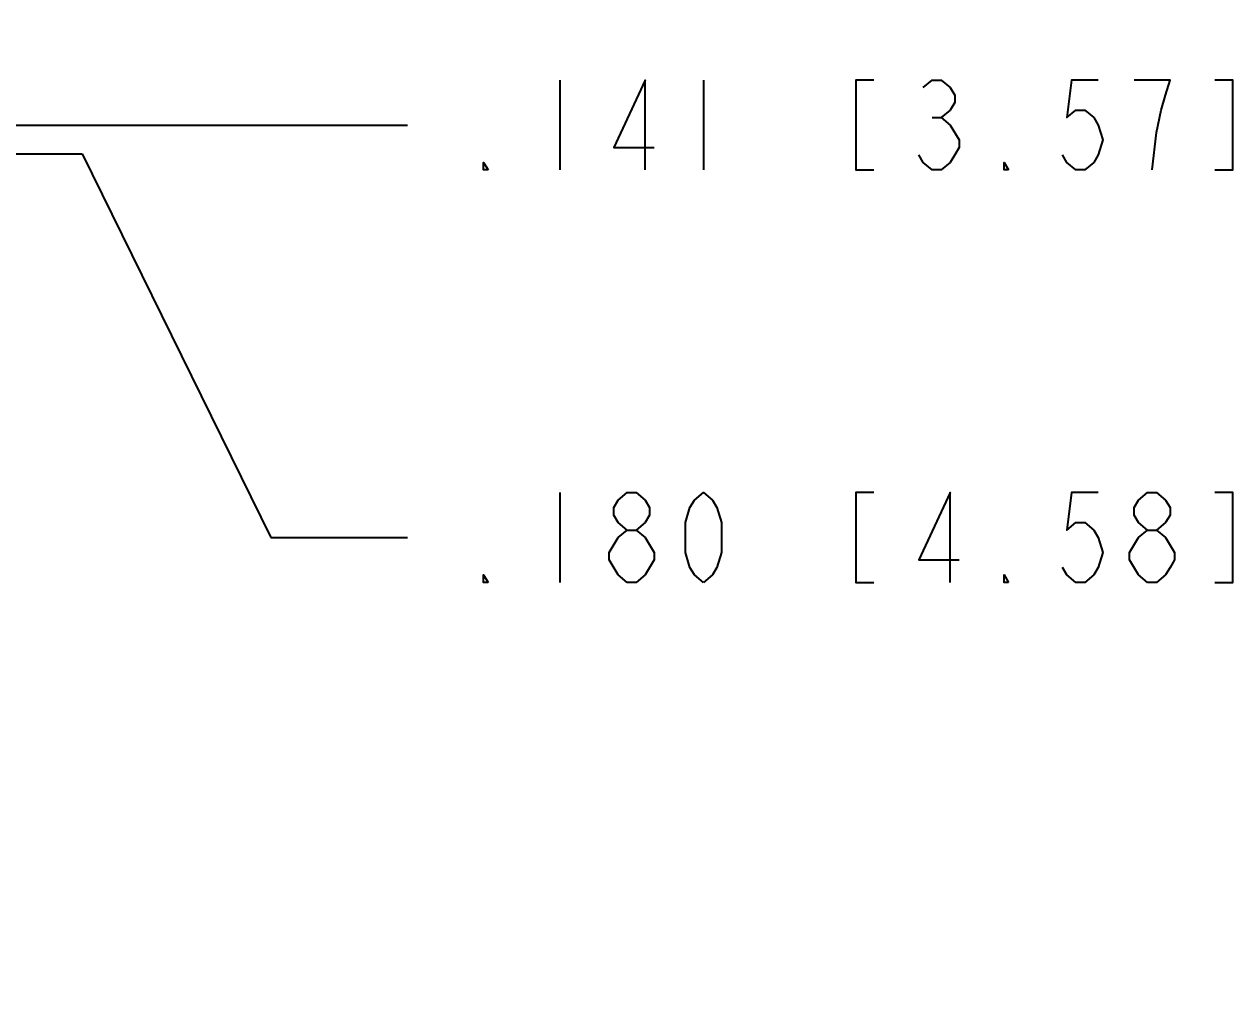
# Model space of a CAD drawing. Header units: inches. Extents: x 0 to 34, y 0 to 22.
# Drawn here: x 12.919 to 14.603, y 15.356 to 16.721 of the extents above; entities that cross this region are included whole.
import ezdxf

# ---------------------------------------------------------------- set-up
doc = ezdxf.new("R2010")
doc.units = ezdxf.units.IN
doc.header["$LTSCALE"] = 1.87
doc.header["$MEASUREMENT"] = 0
doc.layers.get('0').update_dxf_attribs({"linetype": 'CONTINUOUS'})
doc.layers.add('DIMENSIONS', color=7, linetype='CONTINUOUS')
doc.styles.get("Standard").update_dxf_attribs({"font": 'txt', "width": 0.8})
doc.dimstyles.new('DIMSTYLE_2', dxfattribs={"dimtxt": 0.125, "dimasz": 0.18, "dimexe": 0.18, "dimexo": 0.0625, "dimgap": 0.09, "dimtad": 0, "dimtih": 1, "dimtoh": 1, "dimdec": 3, "dimzin": 4, "dimdsep": 46, "dimtxsty": 'STANDARD', "dimblk": '_FILLED', "dimblk1": '_FILLED', "dimblk2": '_FILLED', "dimcen": 0.09, "dimadec": 0, "dimazin": 0, "dimtp": 0.001, "dimtm": 0.001, "dimtfac": 1, "dimtdec": 3, "dimtofl": 0, "dimtmove": 0, "dimatfit": 3, "dimldrblk": '_FILLED', "dimfxl": 1, "dimtolj": 1, "dimtzin": 4, "dimarcsym": 0})

# ---------------------------------------------------------------- blocks, each defined once
blk = doc.blocks.new('*D15')
at = {"layer": 'DIMENSIONS', "color": 2, "linetype": 'CONTINUOUS'}
blk.add_line((11.1829, 11.5852), (13.4526, 11.5852), dxfattribs=at)
blk = doc.blocks.new('_FILLED')
at = {"color": 0, "linetype": 'BYBLOCK'}
blk.add_solid([(0, 0), (-1, 0.1736), (-1, -0.1736)], dxfattribs=at)
blk = doc.blocks.new('*D17')
at = {"layer": 'DIMENSIONS', "color": 2, "linetype": 'CONTINUOUS'}
blk.add_line((12.6456, 14.7662), (13.4526, 14.7662), dxfattribs=at)
blk = doc.blocks.new('*D22')
at = {"layer": 'DIMENSIONS', "color": 2, "linetype": 'CONTINUOUS'}
for p, q in [((11.1068, 16.5402), (12.9997, 16.5402)), ((12.9997, 16.5402), (13.2625, 16.0054)), ((13.2625, 16.0054), (13.4526, 16.0054))]:
    blk.add_line(p, q, dxfattribs=at)
blk = doc.blocks.new('*D23')
at = {"layer": 'DIMENSIONS', "color": 2, "linetype": 'CONTINUOUS'}
blk.add_line((11.826, 16.5801), (13.4526, 16.5801), dxfattribs=at)

msp = doc.modelspace()

# ---------------------------------------------------------------- linework, layer by layer
at = {"layer": 'DIMENSIONS', "color": 2, "linetype": 'CONTINUOUS'}
for p, q in [((13.6651, 16.6426), (13.6651, 16.5176)), ((13.8651, 16.6426), (13.8651, 16.5176)), ((14.1838, 16.5905), (14.1963, 16.5905)), ((13.6651, 16.0679), (13.6651, 15.9429)), ((13.7963, 15.9846), (13.7963, 15.9741)), ((13.7588, 15.9429), (13.7463, 15.9533)), ((14.4838, 15.9429), (14.4713, 15.9533))]:
    msp.add_line(p, q, dxfattribs=at)
for points in [[(13.7838, 16.5176), (13.7838, 16.6426), (13.7401, 16.5489), (13.7963, 16.5489)], [(14.1026, 16.6426), (14.0776, 16.6426), (14.0776, 16.5176), (14.1026, 16.5176)], [(14.1713, 16.6322), (14.1838, 16.6426), (14.1963, 16.6426), (14.2088, 16.6322), (14.2151, 16.6218), (14.2151, 16.6114), (14.2088, 16.601), (14.1963, 16.5905), (14.2088, 16.5801)], [(14.4151, 16.6426), (14.3776, 16.6426), (14.3713, 16.5905), (14.3838, 16.601), (14.3963, 16.601), (14.4088, 16.5905), (14.4151, 16.5801), (14.4213, 16.5593), (14.4151, 16.5385), (14.4088, 16.528), (14.3963, 16.5176), (14.3838, 16.5176), (14.3713, 16.528), (14.3651, 16.5385)], [(14.4901, 16.5176), (14.4963, 16.5697), (14.5026, 16.601), (14.5088, 16.6218), (14.5151, 16.6426), (14.4651, 16.6426)], [(14.5776, 16.5176), (14.6026, 16.5176), (14.6026, 16.6426), (14.5776, 16.6426)], [(14.2088, 16.5801), (14.2213, 16.5593), (14.2213, 16.5489), (14.2151, 16.5385), (14.2088, 16.528), (14.1963, 16.5176), (14.1838, 16.5176), (14.1713, 16.528), (14.1651, 16.5385)], [(13.5651, 16.5176), (13.5588, 16.5176), (13.5588, 16.528), (13.5651, 16.5176)], [(14.2901, 16.5176), (14.2838, 16.5176), (14.2838, 16.528), (14.2901, 16.5176)], [(13.7588, 16.0158), (13.7463, 16.0262), (13.7401, 16.0366), (13.7401, 16.0471), (13.7463, 16.0575), (13.7588, 16.0679), (13.7713, 16.0679), (13.7838, 16.0575), (13.7901, 16.0471), (13.7901, 16.0366), (13.7838, 16.0262), (13.7713, 16.0158)], [(13.8651, 15.9429), (13.8526, 15.9533), (13.8463, 15.9637), (13.8401, 15.9846), (13.8401, 16.0262), (13.8463, 16.0471), (13.8526, 16.0575), (13.8651, 16.0679), (13.8776, 16.0575), (13.8838, 16.0471), (13.8901, 16.0262), (13.8901, 15.9846), (13.8838, 15.9637), (13.8776, 15.9533), (13.8651, 15.9429)], [(14.1026, 16.0679), (14.0776, 16.0679), (14.0776, 15.9429), (14.1026, 15.9429)], [(14.2088, 15.9429), (14.2088, 16.0679), (14.1651, 15.9741), (14.2213, 15.9741)], [(14.4151, 16.0679), (14.3776, 16.0679), (14.3713, 16.0158), (14.3838, 16.0262), (14.3963, 16.0262), (14.4088, 16.0158), (14.4151, 16.0054), (14.4213, 15.9846), (14.4151, 15.9637), (14.4088, 15.9533), (14.3963, 15.9429), (14.3838, 15.9429), (14.3713, 15.9533), (14.3651, 15.9637)], [(14.4838, 16.0158), (14.4713, 16.0262), (14.4651, 16.0366), (14.4651, 16.0471), (14.4713, 16.0575), (14.4838, 16.0679), (14.4963, 16.0679), (14.5088, 16.0575), (14.5151, 16.0471), (14.5151, 16.0366), (14.5088, 16.0262), (14.4963, 16.0158)], [(14.5776, 15.9429), (14.6026, 15.9429), (14.6026, 16.0679), (14.5776, 16.0679)], [(13.7463, 16.0054), (13.7588, 16.0158), (13.7713, 16.0158), (13.7838, 16.0054), (13.7963, 15.9846)], [(14.4713, 16.0054), (14.4838, 16.0158), (14.4963, 16.0158), (14.5088, 16.0054), (14.5213, 15.9846)], [(13.7463, 15.9533), (13.7338, 15.9741), (13.7338, 15.9846), (13.7463, 16.0054)], [(14.4713, 15.9533), (14.4588, 15.9741), (14.4588, 15.9846), (14.4713, 16.0054)], [(14.5213, 15.9846), (14.5213, 15.9741), (14.5151, 15.9637), (14.5088, 15.9533), (14.4963, 15.9429), (14.4838, 15.9429)], [(13.7963, 15.9741), (13.7838, 15.9533), (13.7713, 15.9429), (13.7588, 15.9429)], [(13.5651, 15.9429), (13.5588, 15.9429), (13.5588, 15.9533), (13.5651, 15.9429)], [(14.2901, 15.9429), (14.2838, 15.9429), (14.2838, 15.9533), (14.2901, 15.9429)]]:
    msp.add_lwpolyline(points, dxfattribs=at)

# ---------------------------------------------------------------- dimensions: what is measured, and where the dimension line sits
for feature_location, offset, origin, picture, middle in [((11.1829123219, 11.5851674382), (2.2696535566, 0), (8.5987079437, 16.7206674382), '*D15', (13.5150658785, 11.5226674382)), ((11.10681, 16.54019), (2.34575, -0.53479), (10.38848, 16.72067), '*D22', (13.51507, 15.9429)), ((11.826, 16.5801), (1.6265, 0), (11.7635, 16.7207), '*D23', (13.5151, 16.5176)), ((12.6455966166, 14.7661674382), (0.8069692619, 0), (12.2438217532, 16.7206674382), '*D17', (13.5150658785, 14.7036674382))]:
    dim = msp.add_ordinate_dim(feature_location=feature_location, offset=offset, dtype=0, origin=origin, dimstyle='DIMSTYLE_2', dxfattribs=at)
    dim.commit()
    dim.dimension.update_dxf_attribs({"geometry": picture, "text_midpoint": middle})

doc.saveas('drawing.dxf')
